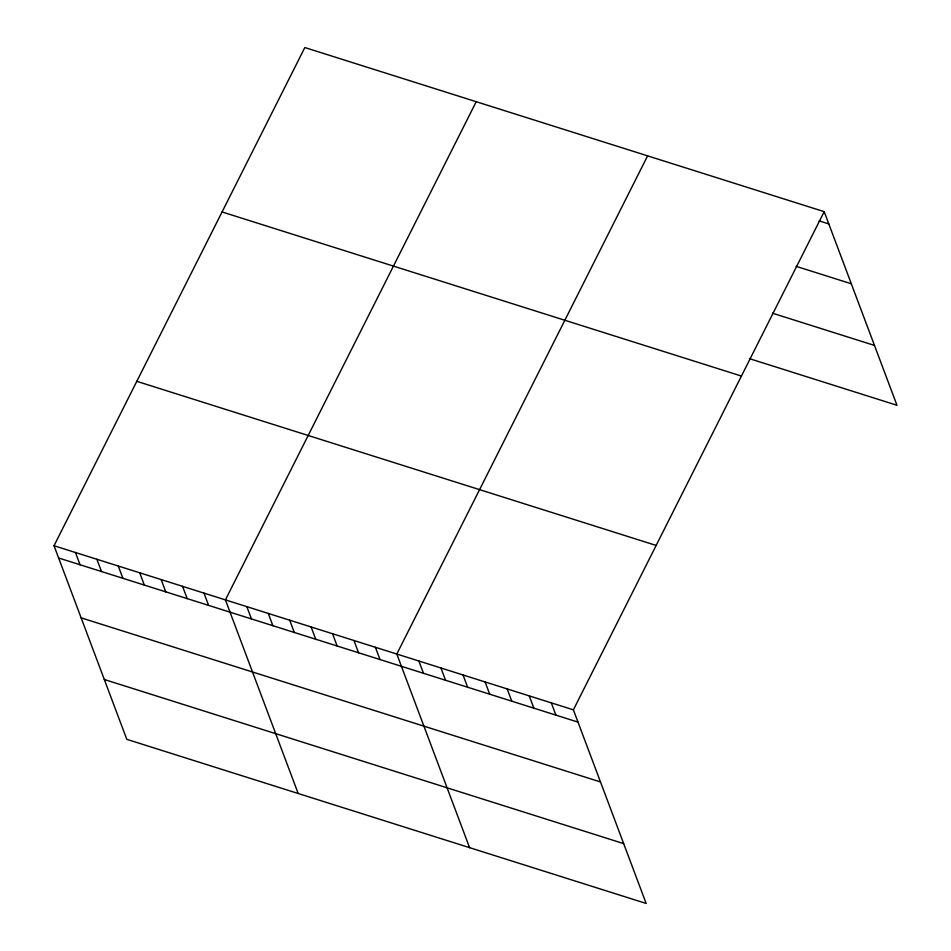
<?xml version="1.0" encoding="UTF-8"?>
<svg xmlns="http://www.w3.org/2000/svg" width="951" height="951" viewBox="0 0 951 951"><rect width="100%" height="100%" fill="white"/><g stroke="black" fill="none" stroke-linecap="round" stroke-linejoin="round"><path stroke-width="1.43" d="M824.196 211.657L573.382 709.838L646.157 903.45L126.804 739.343L54.029 545.731L304.843 47.55L824.196 211.657L896.971 405.269L749.364 358.622M476.225 101.709L225.411 599.891L298.186 793.503M647.619 155.857L396.805 654.038L469.58 847.65M819.156 220.882L828.808 223.925M796.118 266.339L851.3 283.767M772.39 313.164L874.48 345.427M222.07 211.954L741.435 376.061M136.801 381.327L656.154 545.434M54.029 545.731L573.382 709.838M58.641 557.999L577.994 722.106M81.132 617.841L600.485 781.948M104.313 679.501L623.666 843.608M551.307 702.86L555.919 715.128M529.243 695.894L533.856 708.162M507.168 688.916L511.781 701.184M485.093 681.938L489.706 694.206M463.018 674.96L467.63 687.24M440.943 667.994L445.555 680.262M418.88 661.016L423.492 673.284M375.383 647.274L379.996 659.542M353.95 640.498L358.563 652.778M332.529 633.735L337.141 646.002M311.108 626.959L315.72 639.238M289.686 620.195L294.299 632.463M268.265 613.431L272.878 625.699M246.844 606.655L251.444 618.923M203.989 593.115L208.602 605.383M182.568 586.351L187.181 598.619M161.147 579.575L165.759 591.843M139.726 572.811L144.338 585.079M118.293 566.035L122.905 578.303M96.871 559.271L101.484 571.539M75.45 552.495L80.062 564.775"/></g></svg>
